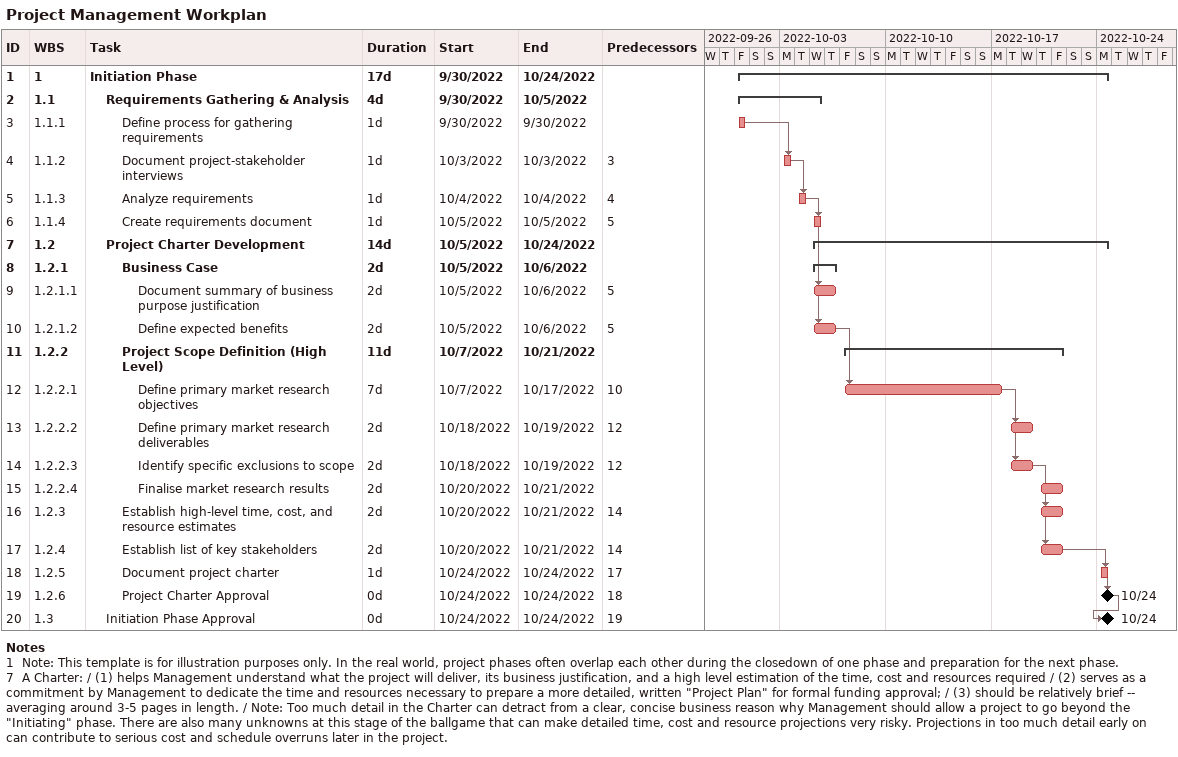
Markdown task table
Project Management Workplan

| ID | WBS | Task | Duration | Start | Finish | Predecessors |
|---|---|---|---|---|---|---|
| 1 | 1 | **Initiation Phase** | 17d | 2022-09-30 | 2022-10-24 |  |
| 2 | 1.1 | **Requirements Gathering & Analysis** | 4d | 2022-09-30 | 2022-10-05 |  |
| 3 | 1.1.1 | Define process for gathering requirements | 1d | 2022-09-30 | 2022-09-30 |  |
| 4 | 1.1.2 | Document project-stakeholder interviews | 1d | 2022-10-03 | 2022-10-03 | 3 |
| 5 | 1.1.3 | Analyze requirements | 1d | 2022-10-04 | 2022-10-04 | 4 |
| 6 | 1.1.4 | Create requirements document | 1d | 2022-10-05 | 2022-10-05 | 5 |
| 7 | 1.2 | **Project Charter Development** | 14d | 2022-10-05 | 2022-10-24 |  |
| 8 | 1.2.1 | **Business Case** | 2d | 2022-10-05 | 2022-10-06 |  |
| 9 | 1.2.1.1 | Document summary of business purpose justification | 2d | 2022-10-05 | 2022-10-06 | 5 |
| 10 | 1.2.1.2 | Define expected benefits | 2d | 2022-10-05 | 2022-10-06 | 5 |
| 11 | 1.2.2 | **Project Scope Definition (High Level)** | 11d | 2022-10-07 | 2022-10-21 |  |
| 12 | 1.2.2.1 | Define primary market research objectives | 7d | 2022-10-07 | 2022-10-17 | 10 |
| 13 | 1.2.2.2 | Define primary market research deliverables | 2d | 2022-10-18 | 2022-10-19 | 12 |
| 14 | 1.2.2.3 | Identify specific exclusions to scope | 2d | 2022-10-18 | 2022-10-19 | 12 |
| 15 | 1.2.2.4 | Finalise market research results | 2d | 2022-10-20 | 2022-10-21 |  |
| 16 | 1.2.3 | Establish high-level time, cost, and resource estimates | 2d | 2022-10-20 | 2022-10-21 | 14 |
| 17 | 1.2.4 | Establish list of key stakeholders | 2d | 2022-10-20 | 2022-10-21 | 14 |
| 18 | 1.2.5 | Document project charter | 1d | 2022-10-24 | 2022-10-24 | 17 |
| 19 | 1.2.6 | Project Charter Approval | 0d | 2022-10-24 | 2022-10-24 | 18 |
| 20 | 1.3 | Initiation Phase Approval | 0d | 2022-10-24 | 2022-10-24 | 19 |

Notes
- 1: Note: This template is for illustration purposes only. In the real world, project phases often overlap each other during the closedown of one phase and preparation for the next phase.
- 7: A Charter: / (1) helps Management understand what the project will deliver, its business justification, and a high level estimation of the time, cost and resources required / (2) serves as a commitment by Management to dedicate the time and resources necessary to prepare a more detailed, written "Project Plan" for formal funding approval; / (3) should be relatively brief -- averaging around 3-5 pages in length. / Note: Too much detail in the Charter can detract from a clear, concise business reason why Management should allow a project to go beyond the "Initiating" phase. There are also many unknowns at this stage of the ballgame that can make detailed time, cost and resource projections very risky. Projections in too much detail early on can contribute to serious cost and schedule overruns later in the project.
